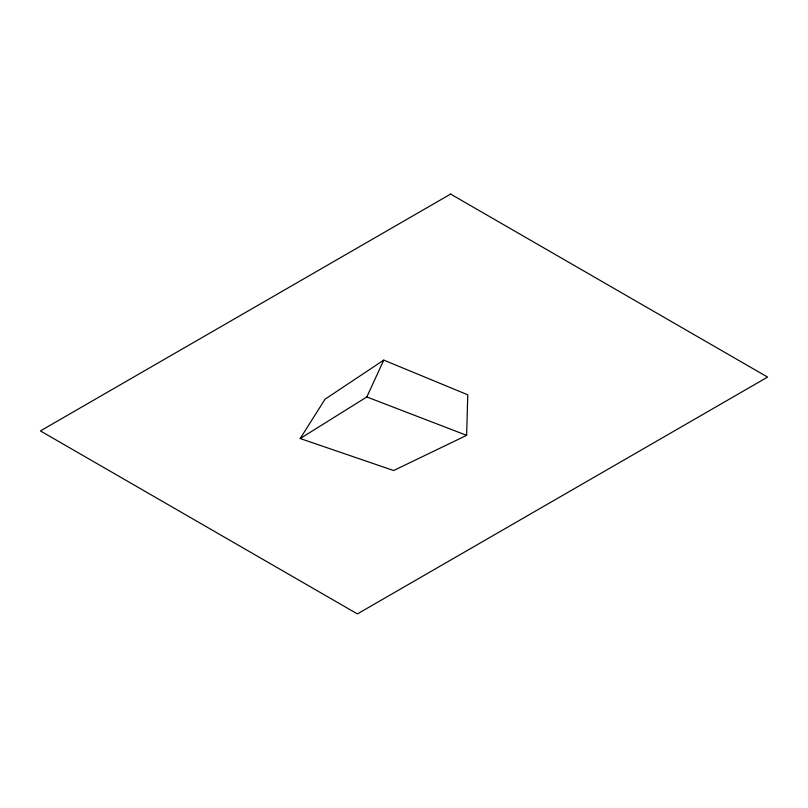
<?xml version="1.0" encoding="UTF-8"?>
<svg xmlns="http://www.w3.org/2000/svg" width="808" height="808" viewBox="0 0 808 808"><rect width="100%" height="100%" fill="white"/><g stroke="black" fill="none" stroke-linecap="round" stroke-linejoin="round"><path stroke-width="1.21" d="M466.63 435.34L467.771 394.819L383.76 360.115L325.058 399.182L300.202 438.522L393.647 470.539L466.63 435.34L366.832 396.96L300.202 438.522M366.832 396.96L383.76 360.115M450.611 194.082L40.4 430.916L357.389 613.918L767.6 377.084L450.611 194.082"/></g></svg>
